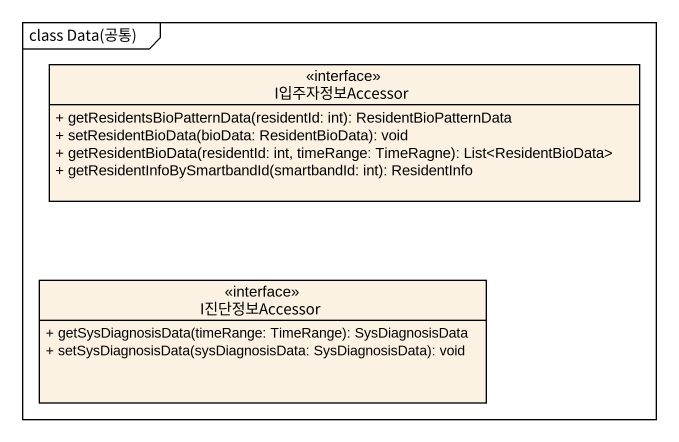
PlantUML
@startuml
mainframe class Data(공통)
hide circle
hide empty members
skinparam classAttributeIconSize 0
interface I입주자정보Accessor {
  + getResidentsBioPatternData(residentId: int): ResidentBioPatternData
  + setResidentBioData(bioData: ResidentBioData): void
  + getResidentBioData(residentId: int, timeRange: TimeRagne): List<ResidentBioData>
  + getResidentInfoBySmartbandId(smartbandId: int): ResidentInfo
}
interface I진단정보Accessor {
  + getSysDiagnosisData(timeRange: TimeRange): SysDiagnosisData
  + setSysDiagnosisData(sysDiagnosisData: SysDiagnosisData): void
}
@enduml
